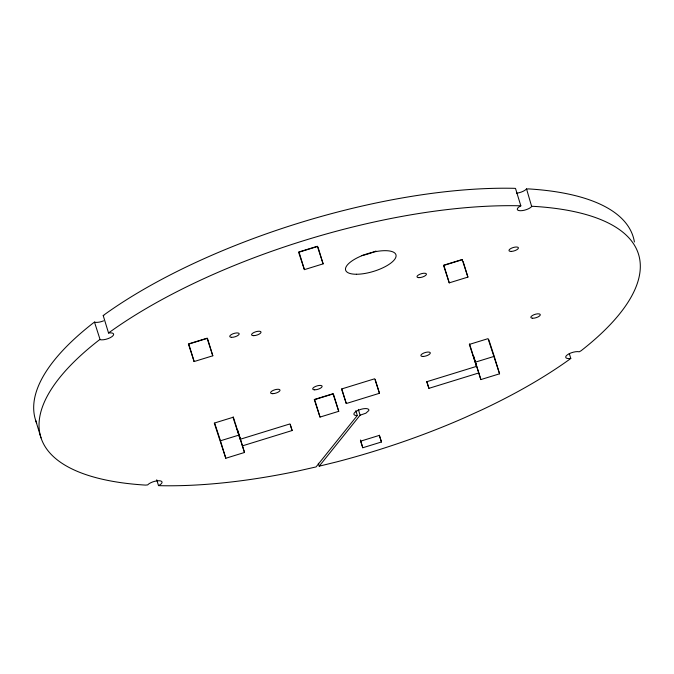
<?xml version="1.0" encoding="UTF-8"?>
<svg xmlns="http://www.w3.org/2000/svg" width="674" height="674" viewBox="0 0 674 674"><rect width="100%" height="100%" fill="white"/><g stroke="black" fill="none" stroke-linecap="round" stroke-linejoin="round"><path stroke-width="1.01" d="M634.411 241.966A312.551 110.991 -17 0 0 528.399 188.897L526.343 189.091A7.81 2.772 -17 0 1 516.461 193.202M526.512 188.821L531.685 206.556A7.81 2.772 -17 0 1 520.117 210.726A7.81 2.772 -17 0 1 520.303 206.092L520.834 205.84L515.492 188.383L513.596 188.307A312.551 110.991 -17 0 0 104.714 314.421L103.206 315.55L108.548 333.007L109.129 332.922A7.81 2.772 -17 0 1 112.036 336.587A7.81 2.772 -17 0 1 100.114 339.671L94.478 322.079L92.978 323.2A312.551 110.991 -17 0 0 36.708 423.196M355.838 410.66L357.313 415.496L316.064 466.922L298.843 470.823A312.551 110.991 -17 0 1 160.404 485.693L158.508 485.617L156.73 479.795M318.313 463.282L319.206 466.181L360.101 415.192L358.324 409.388M99.819 339.544L98.32 340.665A312.551 110.991 -17 0 0 145.601 485.103L147.657 484.909A7.81 2.772 -17 0 1 159.224 480.739A7.81 2.772 -17 0 1 159.039 485.364L158.508 485.617M108.548 333.007L110.047 331.886A312.551 110.991 -17 0 1 518.938 205.764L520.834 205.84M569.311 353.606L570.794 358.45L569.286 359.579A312.551 110.991 -17 0 1 481.725 409.91L464.807 417.602A312.551 110.991 -17 0 1 336.503 461.943L319.206 466.181M317.774 246.398L299.062 252.169L304.404 269.634L323.116 263.863L318.077 247.366M462.566 259.642L443.905 265.396L449.238 282.861L467.908 277.098L463.164 261.579M194.137 361.542L212.807 355.788L207.466 338.323L188.796 344.077L194.137 361.542L188.383 343.959L207.053 338.205L212.807 355.788M333.394 393.852L314.682 399.623L320.015 417.088L338.736 411.317L333.689 394.821M214.703 423.205L220.457 440.788L239.169 435.016L244.51 452.473L225.798 458.253L214.281 423.087L233.002 417.316L240.188 439.271L289.963 423.921L292.128 430.534L242.354 445.885L237.307 429.389L238.866 434.073M475.507 362.115L494.227 356.344L499.569 373.809L480.848 379.58L473.35 355.527L480.848 379.58M379.462 393.287L374.71 378.771L341.524 388.999L346.284 403.524L379.462 393.287L375.308 379.706M469.551 343.917L476.526 366.378L426.752 381.728L428.917 388.342L478.692 372.983M381.459 441.992L379.302 435.396L360.632 441.158L362.789 447.747L381.459 441.992L379.378 435.202M103.206 315.55L103.796 315.457M570.794 358.45L570.204 358.543A7.81 2.772 -17 0 1 567.306 354.869A7.81 2.772 -17 0 1 579.227 351.794L581.022 350.8A312.551 110.991 -17 0 0 533.741 206.362L531.845 206.286M357.313 415.496L356.714 415.563A7.81 2.772 -17 0 1 358.619 410.121A7.81 2.772 -17 0 1 368.821 410.533L365.864 413.204L360.101 415.192M94.478 322.079L94.773 322.206A7.81 2.772 -17 0 0 103.577 320.841M304.404 269.634L298.548 252.076L317.361 246.28L323.116 263.863M488.793 339.738L494.227 356.344M467.908 277.098L462.153 259.515L443.484 265.278L449.238 282.861M499.569 373.809L488.052 338.643L469.34 344.414L476.526 366.378M338.736 411.317L332.981 393.734L314.261 399.505L320.015 417.088M233.212 416.818L234.847 421.806M242.354 445.885L244.51 452.473M426.836 381.551L428.917 388.342M360.422 439.987L362.789 447.747M341.828 388.974L346.284 403.524M290.351 424.713L292.128 430.534M235.142 422.783L240.188 439.271M220.457 440.788L225.798 458.253M35.671 420.391L41.013 437.847M375.982 251.04A26.303 9.343 -17 0 1 361.424 255.648M272.667 393.683A4.945 1.761 -17 0 0 280.039 390.322A4.945 1.761 -17 0 0 273.164 390.398A4.945 1.761 -17 0 0 272.667 393.683M532.603 318.238A4.945 1.761 -17 0 0 540.27 315.053A4.945 1.761 -17 0 0 533.808 314.792A4.945 1.761 -17 0 0 532.603 318.238M511.313 251.419A4.945 1.761 -17 0 0 518.449 247.956A4.945 1.761 -17 0 0 511.305 248.259A4.945 1.761 -17 0 0 511.313 251.419M253.702 335.66A4.945 1.761 -17 0 0 261.049 332.282A4.945 1.761 -17 0 0 254.132 332.383A4.945 1.761 -17 0 0 253.702 335.66M231.502 337.337A4.945 1.761 -17 0 0 239.169 334.144A4.945 1.761 -17 0 0 232.707 333.891A4.945 1.761 -17 0 0 231.502 337.337M314.691 389.833A4.945 1.761 -17 0 0 322.147 386.514A4.945 1.761 -17 0 0 315.381 386.497A4.945 1.761 -17 0 0 314.691 389.833M422.783 356.462A4.945 1.761 -17 0 0 430.315 353.184A4.945 1.761 -17 0 0 423.643 353.092A4.945 1.761 -17 0 0 422.783 356.462M418.748 277.646A4.945 1.761 -17 0 0 426.415 274.461A4.945 1.761 -17 0 0 419.953 274.2A4.945 1.761 -17 0 0 418.748 277.646M356.403 274.251A26.303 9.343 -17 0 0 396.009 256.583A26.303 9.343 -17 0 0 359.958 256.541A26.303 9.343 -17 0 0 356.403 274.251"/></g></svg>
